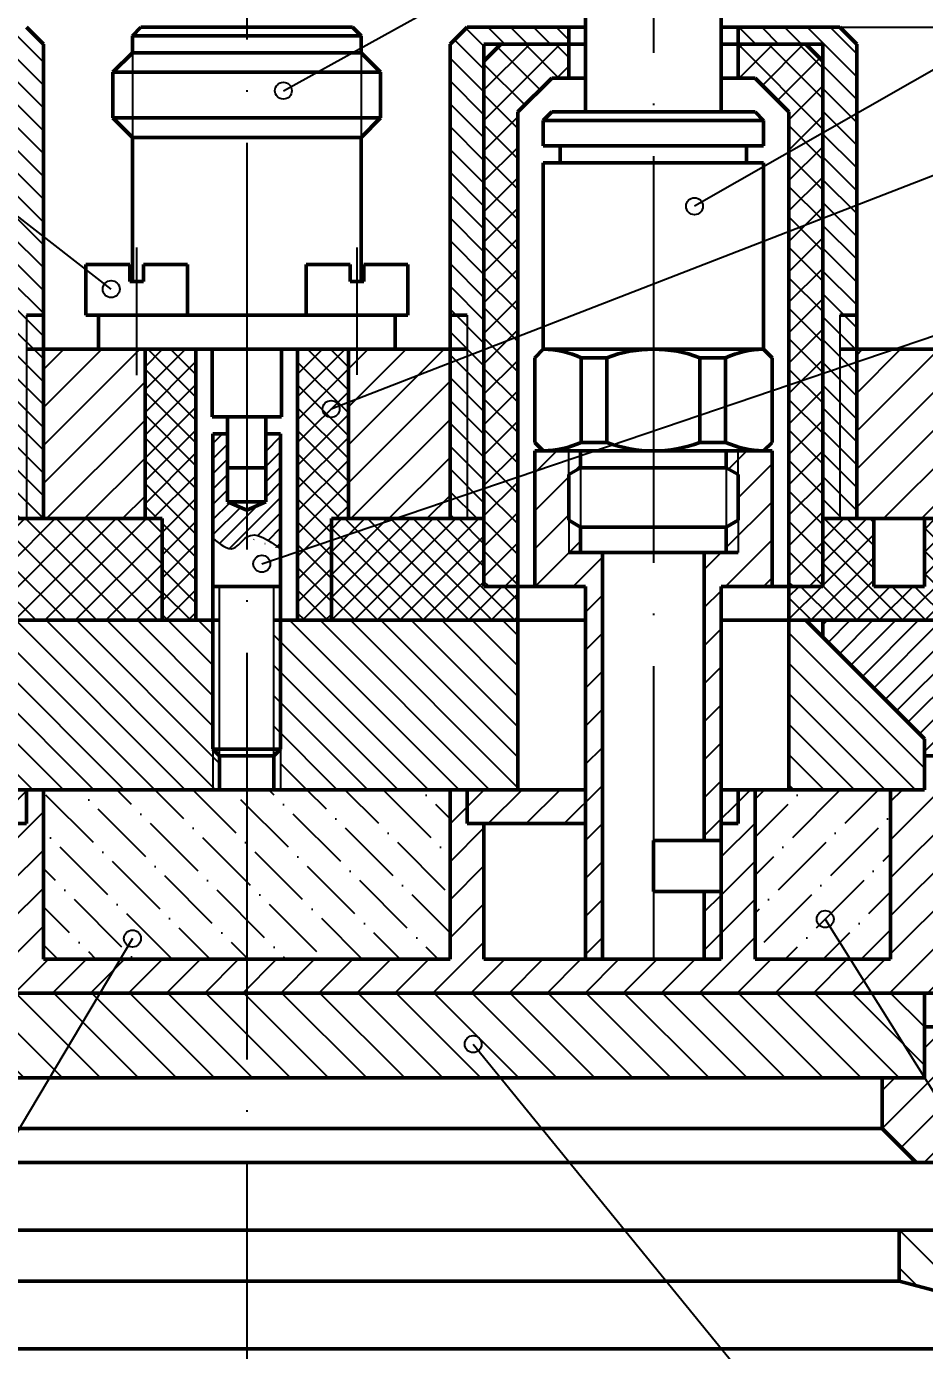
# Model space of a CAD drawing. Header units: millimetres. Extents: x -5427 to 3670, y -5891 to 948.
# Drawn here: x -5304.6 to -5251.6, y -144.4 to -66.3 of the extents above; entities that cross this region are included whole.
import ezdxf

# ---------------------------------------------------------------- set-up
doc = ezdxf.new("R2010")
doc.units = ezdxf.units.MM
doc.header["$MEASUREMENT"] = 0
doc.linetypes.add('ACAD_ISO04W100', pattern=[30, 24, -3, 0, -3])
doc.layers.add('оси', color=1, linetype='ACAD_ISO04W100')
doc.layers.add('Толстые', color=7, linetype='Continuous', lineweight=50)
doc.layers.add('Тонкие', color=140, linetype='Continuous', lineweight=25)
doc.styles.get("Standard").update_dxf_attribs({"font": 'isocpeui.ttf'})
doc.dimstyles.new('ISO-25', dxfattribs={"dimtxt": 4, "dimasz": 4, "dimexe": 1.25, "dimexo": 0, "dimtad": 1, "dimtxsty": 'Standard', "dimcen": 2.5, "dimadec": 0, "dimazin": 0, "dimtfac": 1, "dimtmove": 0, "dimatfit": 3, "dimfxl": 1, "dimarcsym": 0})
pattern_1 = [(135, (-5499.009441509652, -2226.204603506656), (-1.122532015133644, -1.122532015133644), [])]
pattern_2 = [(225, (-5499.009441509652, -2226.204603506656), (1.122532015133644, -1.122532015133644), [])]

# ---------------------------------------------------------------- blocks, each defined once
blk = doc.blocks.new('*D527')
at = {"layer": 'Defpoints', "color": 0, "transparency": 16777216}
for p in [(-5228.05191484591, -8.53148154898031), (-5355.051186382764, -93.32220470112975), (-5228.05191484591, -93.32220470112975)]:
    blk.add_point(p, dxfattribs=at)
at = {"layer": 'Тонкие', "color": 0, "lineweight": -2, "transparency": 16777216}
for p, q in [((-5355.051186382764, -93.32220470112975), (-5355.051186382764, -7.28148154898031)), ((-5228.05191484591, -93.32220470112975), (-5228.05191484591, -7.28148154898031)), ((-5351.051186382764, -8.53148154898031), (-5232.05191484591, -8.53148154898031))]:
    blk.add_line(p, q, dxfattribs=at)
at = {"layer": 'Тонкие', "color": 0, "transparency": 16777216}
for points in [[(-5351.051186382764, -7.864814882313643), (-5351.051186382764, -9.198148215646976), (-5355.051186382764, -8.53148154898031)], [(-5232.05191484591, -7.864814882313643), (-5232.05191484591, -9.198148215646976), (-5228.05191484591, -8.53148154898031)]]:
    blk.add_solid(points, dxfattribs=at)
at = {"layer": 'Тонкие', "color": 0, "transparency": 16777216, "insert": (-5292.3535149905, -5.880723973222734), "char_height": 4, "attachment_point": 5}
blk.add_mtext('127*', dxfattribs=at)
blk = doc.blocks.new('*D528')
at = {"layer": 'Defpoints', "color": 0, "transparency": 16777216}
for p in [(-5256.5515506144, -66.32179457794541), (-5215.511384092375, -66.32179457794543), (-5232.051563601349, -144.3218546762967)]:
    blk.add_point(p, dxfattribs=at)
at = {"layer": 'Тонкие', "color": 0, "lineweight": -2, "transparency": 16777216}
for p, q in [((-5256.5515506144, -66.32179457794541), (-5214.261384092375, -66.32179457794543)), ((-5215.511384092375, -140.3218546762967), (-5215.511384092375, -70.32179457794543)), ((-5232.051563601349, -144.3218546762967), (-5214.261384092375, -144.3218546762967))]:
    blk.add_line(p, q, dxfattribs=at)
at = {"layer": 'Тонкие', "color": 0, "transparency": 16777216}
for points in [[(-5216.178050759042, -70.32179457794541), (-5214.844717425708, -70.32179457794543), (-5215.511384092375, -66.32179457794543)], [(-5216.178050759042, -140.3218546762967), (-5214.844717425708, -140.3218546762967), (-5215.511384092375, -144.3218546762967)]]:
    blk.add_solid(points, dxfattribs=at)
at = {"layer": 'Тонкие', "color": 0, "transparency": 16777216, "insert": (-5218.162141668133, -105.3218246271219), "char_height": 4, "attachment_point": 5, "rotation": 90}
blk.add_mtext('78*', dxfattribs=at)

msp = doc.modelspace()

# ---------------------------------------------------------------- hatches: boundary and pattern name
at = {"layer": 'Тонкие'}
h = msp.add_hatch(dxfattribs=at)
h.set_pattern_fill('ANSI31', color=256, scale=0.3, angle=90, style=0)
h.set_pattern_definition([(135, (-5499.009441509652, -2226.204603506656), (-0.6735192090801865, -0.6735192090801864), [])])
h.paths.add_polyline_path([(-5327.551550614342, -83.32220488788721), (-5326.551550614342, -83.32202971895663), (-5326.551550614342, -95.32186886725071), (-5325.551550614342, -95.32185456852517), (-5325.551550614342, -67.32185467629665), (-5320.551550614342, -67.32185467629574), (-5320.551550614342, -66.32185467629665), (-5326.551550614342, -66.32185467629665), (-5327.551550614342, -67.32185467629665)])
h.paths.add_polyline_path([(-5326.551550614342, -85.32220488712869), (-5327.551550614342, -85.32220488712869), (-5327.551550614342, -95.32188316597717), (-5326.551550614342, -95.32186886725071)])
h.paths.add_polyline_path([(-5326.551550614342, -83.32202971895663), (-5327.551550614342, -83.32220488788721), (-5327.551550614342, -85.32220488712869), (-5326.551550614342, -85.32220488712869)], flags=16)
h.paths.add_polyline_path([(-5310.551550614342, -66.32185467629574), (-5310.551550614342, -67.32185467629665), (-5305.551550614342, -67.32185467629665), (-5305.551550614342, -95.32185467629483), (-5304.551550613543, -95.32185468186367), (-5304.55120024581, -83.32202978033115), (-5303.551550614342, -83.32220488788721), (-5303.551550614342, -67.32185467629574), (-5304.551550614343, -66.32185467629574)])
h.paths.add_polyline_path([(-5303.551550614342, -85.32220281477225), (-5304.551258646396, -85.32220488652297), (-5304.551550613543, -95.32185468186367), (-5303.551550614342, -95.32185468743342)])
h.paths.add_polyline_path([(-5304.551258646396, -85.32220488652388), (-5303.551550614342, -85.32220281477225), (-5303.551550614342, -83.32220488788721), (-5304.55120024581, -83.32202978033115)], flags=16)
h.paths.add_polyline_path([(-5278.5515506144, -85.32215100584858), (-5279.5515506144, -85.32215307820593), (-5279.5515506144, -95.32185466871692), (-5278.5515506144, -95.32185467250497)], flags=17)
h.paths.add_polyline_path([(-5279.5515506144, -85.32215307820593), (-5278.5515506144, -85.32215100584858), (-5278.5515506144, -83.3219696206072), (-5279.5515506144, -83.32214478953597)])
h.paths.add_polyline_path([(-5279.5515506144, -83.32214478953597), (-5278.5515506144, -83.3219696206063), (-5278.5515506144, -95.32185467250406), (-5277.5515506144, -95.3218546762912), (-5277.5515506144, -67.32179457794541), (-5272.5515506144, -67.32179457794541), (-5272.5515506144, -66.32179457794541), (-5278.5515506144, -66.32179457794541), (-5279.5515506144, -67.32179457794541)])
h.paths.add_polyline_path([(-5255.5515506144, -67.32179457794541), (-5256.5515506144, -66.32179457794541), (-5262.5515506144, -66.32179457794541), (-5262.5515506144, -67.32179457794541), (-5257.5515506144, -67.32179457794541), (-5257.5515506144, -95.32220488712687), (-5256.5515506144, -95.32220488712687), (-5256.5515506144, -83.3219696206063), (-5255.5515506144, -83.32214478953597)])
h.paths.add_polyline_path([(-5255.5515506144, -85.32220488712778), (-5256.5515506144, -85.32220488712778), (-5256.5515506144, -95.32220488712687), (-5255.5515506144, -95.32220488712596)], flags=17)
h.paths.add_polyline_path([(-5256.5515506144, -85.32220488712778), (-5255.5515506144, -85.32220488712778), (-5255.5515506144, -83.32214478953597), (-5256.5515506144, -83.3219696206063)], flags=17)
h = msp.add_hatch(dxfattribs=at)
h.set_pattern_fill('ANSI37', color=256, scale=0.4, angle=180, style=0)
h.set_pattern_definition([(225, (-5104.366501108998, -1410.906175638326), (0.8980256121069152, -0.8980256121069154), []), (315, (-5104.366501108998, -1410.906175638326), (0.8980256121069154, 0.8980256121069152), [])])
h.paths.add_polyline_path([(-5277.5515506144, -68.32179457794541), (-5277.5515506144, -85.34722548893956), (-5275.551550614382, -84.57074857651082), (-5275.551550614402, -71.32179457794723), (-5273.5515506144, -69.32179457794541), (-5272.5515506144, -69.32179457794541), (-5272.5515506144, -67.32179457794541), (-5276.5515506144, -67.32179457794541)])
h.paths.add_polyline_path([(-5258.5515506144, -67.32179457794541), (-5262.5515506144, -67.32179457794541), (-5262.5515506144, -69.32179457794541), (-5261.5515506144, -69.32179457794541), (-5259.551550614401, -71.3217945779445), (-5259.551550614391, -78.35893327714098), (-5257.5515506144, -77.58245636472316), (-5257.5515506144, -68.32179457794541)])
h.paths.add_polyline_path([(-5259.551550614391, -78.35893327714098), (-5259.551550614377, -87.4251661253677), (-5257.5515506144, -86.74632457729899), (-5257.5515506144, -77.58245636472225)])
h.paths.add_polyline_path([(-5259.551550614377, -87.4251661253677), (-5259.55155061436, -99.32179457794541), (-5257.5515506144, -99.32179457794541), (-5257.5515506144, -86.74632457729899)])
h.paths.add_polyline_path([(-5277.5515506144, -93.53474005806606), (-5277.5515506144, -99.32179457794541), (-5275.55155061436, -99.32179457794541), (-5275.551550614369, -92.85589850997917)])
h.paths.add_polyline_path([(-5277.5515506144, -85.34722548893956), (-5277.5515506144, -93.53474005806515), (-5275.551550614369, -92.85589850997826), (-5275.551550614382, -84.57074857651082)])
h = msp.add_hatch(dxfattribs=at)
h.set_pattern_fill('ANSI31', color=256, scale=0.5, angle=180, style=0)
h.set_pattern_definition(pattern_2)
h.paths.add_polyline_path([(-5339.551533892897, -85.32220488712869), (-5339.551533899486, -88.32220465622981), (-5339.051533948926, -88.32220465622981), (-5338.551533917987, -90.32220470112975), (-5338.551533946835, -90.32220470112975), (-5339.051533915896, -92.32220469434128), (-5341.451533902705, -92.32220469434128), (-5349.051537627332, -92.32220469884783), (-5349.051537627333, -95.32219058840587), (-5327.551550614342, -95.32188316597717), (-5327.551550614342, -85.32220488712869)])
h.paths.add_polyline_path([(-5349.051537627324, -85.3222048871296), (-5349.051537627324, -88.32220470113157), (-5341.451537662194, -88.32220470113157), (-5341.451533937575, -88.32220465622981), (-5340.551533899486, -88.32220465622981), (-5340.551533892897, -85.32220488712869)], flags=17)
h.paths.add_polyline_path([(-5303.551550614342, -85.32220281477134), (-5303.551550614342, -95.3218546874325), (-5297.551551115595, -95.32185472085007), (-5297.551550614348, -85.32219038062999), (-5297.551550614348, -85.32217794648864), (-5300.301550614371, -85.32217794648864), (-5300.301550614334, -85.32219607961201)])
h.paths.add_polyline_path([(-5285.551550614342, -85.32217794648773), (-5285.551550955194, -95.32185464599411), (-5279.5515506144, -95.32185466871692), (-5279.5515506144, -85.32215307820502), (-5282.801550614371, -85.32215981336617), (-5282.801550614371, -85.32217794648864)])
h.paths.add_polyline_path([(-5255.5515506144, -85.32220488712778), (-5255.5515506144, -95.32220488712596), (-5234.051563601359, -95.32220488712505), (-5234.051563601359, -92.32220470003381), (-5241.651563595657, -92.32220470003472), (-5244.051567312795, -92.32220469434128), (-5244.55156729628, -90.32220464343322), (-5244.051567279766, -88.32220465623072), (-5243.551567329206, -88.32220465622981), (-5243.551567335794, -85.32220488712778)])
h.paths.add_polyline_path([(-5242.551567335794, -85.32220488712687), (-5242.551567329206, -88.32220465622981), (-5241.651567291116, -88.32220465622981), (-5241.65156356648, -88.32220470113157), (-5234.051563601352, -88.32220470113157), (-5234.051563601352, -85.32220488712778)])
h.paths.add_polyline_path([(-5244.051567309492, -91.92220471335918), (-5244.051567312795, -92.32220469434128), (-5241.65156360135, -92.32220469434128), (-5242.05156360135, -91.92220469434164)], flags=17)
h.paths.add_polyline_path([(-5242.551567329206, -88.32220465622981), (-5242.551567328327, -88.72220469751505), (-5242.051563611381, -88.72220469751596), (-5241.65156356648, -88.32220465622981)], flags=17)
h.paths.add_polyline_path([(-5244.051567279766, -88.32220465622981), (-5244.051567283069, -88.72220469751505), (-5243.551567328327, -88.72220469751596), (-5243.551567329206, -88.32220465622981)], flags=16)
h.paths.add_polyline_path([(-5341.051533902705, -91.92220469434164), (-5341.051537627323, -91.92220469434164), (-5341.451537627323, -92.32220469434128), (-5339.051533915896, -92.32220469434128), (-5339.0515339192, -91.92220471335918)], flags=17)
h.paths.add_polyline_path([(-5339.551533899486, -88.32220465622981), (-5339.551533900364, -88.72220469751687), (-5339.051533945622, -88.72220469751596), (-5339.051533948926, -88.32220465622981)], flags=16)
h.paths.add_polyline_path([(-5341.451537662194, -88.32220465622981), (-5341.051537617293, -88.72220469751596), (-5340.551533900364, -88.72220469751596), (-5340.551533899486, -88.32220465622981)], flags=17)
h = msp.add_hatch(dxfattribs=at)
h.set_pattern_fill('ANSI37', color=256, scale=0.3, angle=180, style=0)
h.set_pattern_definition([(225, (-5499.009441509652, -2226.204603506656), (0.6735192090801864, -0.6735192090801865), []), (315, (-5499.009441509652, -2226.204603506656), (0.6735192090801865, 0.6735192090801864), [])])
h.paths.add_polyline_path([(-5294.551550614347, -85.32218416355977), (-5297.551550614348, -85.32219038062999), (-5297.551551115595, -95.32185472085007), (-5296.551551115595, -95.32185472641982), (-5296.551551416372, -101.3222100732385), (-5294.551551416372, -101.3222103405635)])
h.paths.add_polyline_path([(-5288.551551159725, -101.3222113003833), (-5286.551551159725, -101.3222114868679), (-5286.551550955194, -95.32185464220697), (-5285.551550955194, -95.32185464599411), (-5285.551550614342, -85.32217794648864), (-5288.551550614342, -85.32217794648864)])
h = msp.add_hatch(dxfattribs=at)
h.set_pattern_fill('ANSI31', color=256, scale=0.2, angle=180, style=0)
h.set_pattern_definition([(225, (-5499.009441509652, -2226.204603506656), (0.4490128060534576, -0.4490128060534577), [])])
edge = h.paths.add_edge_path()
edge.add_line((-5292.681550614371, -94.32217794648864), (-5292.681550614371, -90.32217794648773))
edge.add_line((-5292.681550614371, -90.32217794648773), (-5293.551550796203, -90.32217794648773))
edge.add_line((-5293.551550796203, -90.32217794648773), (-5293.551551914168, -96.46957376949672))
edge.add_spline(control_points=[(-5293.551551914168, -96.46957376949672), (-5293.123608768865, -96.8348796255043), (-5292.372267847479, -97.4762480910415), (-5291.823357244081, -96.57855666024739), (-5291.551550614342, -96.40329127022983)], knot_values=[0, 0, 0, 0, 1.356419349146966, 2.381469068400858, 2.381469068400858, 2.381469068400858, 2.381469068400893], degree=3, periodic=0)
edge.add_line((-5291.551550614342, -96.40329127022983), (-5291.551550614342, -94.82217794648909))
edge.add_line((-5291.551550614342, -94.82217794648955), (-5292.681550614371, -94.32217794648909))
edge = h.paths.add_edge_path()
edge.add_line((-5291.551550614342, -94.822177946475), (-5291.551550614342, -96.40329127023028))
edge.add_spline(control_points=[(-5291.551550614342, -96.40329127022983), (-5290.987072846387, -96.03930671160583), (-5290.269311298232, -96.58589485376001), (-5289.551549750079, -97.13248299591419)], knot_values=[2.381469068400858, 2.381469068400858, 2.381469068400858, 2.381469068400893, 4.510253705196564, 4.510253705196564, 4.510253705196564, 4.510253705196564], degree=3, periodic=0)
edge.add_line((-5289.551549750079, -97.13248299591419), (-5289.551550504219, -90.32217794648818))
edge.add_line((-5289.55155050422, -90.32217794648773), (-5290.421550614371, -90.32217794648773))
edge.add_line((-5290.421550614371, -90.32217794648773), (-5290.421550614371, -94.32217794648864))
edge.add_line((-5290.421550614371, -94.32217794648864), (-5291.551550614342, -94.82217794647545))
h = msp.add_hatch(dxfattribs=at)
h.set_pattern_fill('ANSI31', color=256, scale=0.5, angle=180, style=0)
h.set_pattern_definition([(225, (-5104.366501108998, -1410.906175638326), (1.122532015133644, -1.122532015133644), [])])
h.paths.add_polyline_path([(-5329.551550614342, -111.3218546762967), (-5331.551550614342, -111.3218546762967), (-5331.551550603655, -110.3218547083573), (-5335.551538252503, -110.3218545801167), (-5335.551538252503, -117.3218546762967), (-5333.551538252503, -117.3218546762967), (-5332.551538252503, -117.3218546762967), (-5332.551538252503, -123.3218545502143), (-5291.551550614342, -123.3218541525687), (-5291.551550614342, -121.3218546762967), (-5303.551550614342, -121.3218546762967), (-5303.551550614342, -111.3218533240845), (-5304.551550614342, -111.3218533992078), (-5304.551550614342, -113.3218546762967), (-5305.551550614342, -113.3218546762967), (-5305.551550614342, -121.3218546762967), (-5319.551550614342, -121.3218546762967), (-5319.551550614342, -113.3218546762967), (-5320.551550614342, -113.3218546762967), (-5320.551550614342, -111.3218546762967), (-5321.551550614342, -111.3218546762967), (-5321.551550614342, -121.3218546762967), (-5329.551550614342, -121.3218546762967)])
h.paths.add_polyline_path([(-5343.911209539619, -115.147321676159, -0.533045411100203), (-5344.374017558518, -114.4580897083436), (-5345.551537627336, -113.9766277831679), (-5345.551537627336, -123.3218546762967), (-5344.551538252503, -123.3218546665978), (-5344.551538252503, -117.3218546762967), (-5341.55153905645, -117.3218546762967), (-5341.551538719817, -110.3218552186484), (-5345.551537627336, -110.3218552186484), (-5345.551537627336, -113.9766277831679), (-5344.374017558518, -114.4580897083436, -0.3045927964812938), (-5343.911209539619, -114.147321676159, -1)])
h.paths.add_polyline_path([(-5343.911209539619, -114.147321676159, 1), (-5343.911209539619, -115.147321676159, 1)], flags=16)
h.paths.add_polyline_path([(-5253.551550614342, -121.3218546762967), (-5261.551550614342, -121.3218546762967), (-5261.551550614342, -111.3218576922338), (-5262.551550614342, -111.3218561842552), (-5262.551550614342, -113.3218546762985), (-5263.551542942456, -113.3218546762985), (-5263.55153855852, -121.3218546762967), (-5277.551550614342, -121.3218546762967), (-5277.551550614342, -113.3218546762985), (-5278.551550614342, -113.3218546762985), (-5278.551550614342, -111.3218514460116), (-5279.551550614342, -111.321851521134), (-5279.551550614342, -121.3218546762967), (-5291.551550614342, -121.3218546762967), (-5291.551550614342, -123.3218541525687), (-5247.551557275831, -123.3218537258274), (-5247.551551810462, -111.8215037295324), (-5247.551551810462, -110.3218575768035), (-5251.551541607657, -110.3218537094701), (-5251.551537104227, -111.3218727720398), (-5253.551550614342, -111.3218697560626)])
h.paths.add_polyline_path([(-5237.55155556936, -111.3218549539272), (-5237.551555874379, -110.3218672451578), (-5241.551560488797, -110.3218633778099), (-5241.551560488797, -111.8214950512013), (-5241.551551810462, -111.8215037295324), (-5241.551560488797, -111.8215037295324), (-5241.551560488797, -123.3218546762976), (-5237.551551909084, -123.3218549879223)])
h.paths.add_polyline_path([(-5247.551551810462, -111.8215037295324), (-5247.051552044122, -111.3215039665868), (-5247.051552044122, -110.3218580602208), (-5247.551551810462, -110.3218575768035)])
h.paths.add_polyline_path([(-5242.051551810462, -111.3215039665868), (-5241.551560488797, -111.8214950512013), (-5241.551560488797, -110.3218633778099), (-5242.051551810462, -110.3218628944007)])
h.paths.add_polyline_path([(-5264.551538922078, -121.3218546762967), (-5263.551550614342, -121.3218546762967), (-5263.551550614342, -117.3218546762967), (-5264.551538194954, -117.3218546762967)], flags=16)
h.paths.add_polyline_path([(-5264.551537649611, -114.3218546762967), (-5263.551542394464, -114.3218546762967), (-5263.551550614377, -99.32179457794632), (-5260.5515506144, -99.32179457794541), (-5260.5515506144, -91.32179457794541), (-5262.5515506144, -91.32179457794541), (-5262.5515506144, -92.72593976637495), (-5262.5515506144, -95.41764938951587), (-5262.5515506144, -97.32179457794541), (-5264.551534559321, -97.32179457794541)])
h.paths.add_polyline_path([(-5270.551534559321, -97.32179457794541), (-5272.551550614397, -97.32179457794541), (-5272.551550614397, -95.41764938951405), (-5272.5515506144, -92.72593976637859), (-5272.5515506144, -91.32179457794541), (-5274.5515506144, -91.32179457794541), (-5274.5515506144, -99.32179457794541), (-5271.5515506144, -99.32179457794541), (-5271.551529955535, -121.3218546762967), (-5270.551538922078, -121.3218546762967)])
h.paths.add_polyline_path([(-5272.551550614397, -97.32179457794541), (-5271.851550614399, -97.32179457794541), (-5271.851550614399, -95.82179457794541), (-5272.551550614397, -95.41764938951496)], flags=16)
h.paths.add_polyline_path([(-5272.5515506144, -92.72593976637859), (-5271.851550614399, -92.32179457794541), (-5271.851550614399, -91.32179457794541), (-5272.5515506144, -91.32179457794541)], flags=16)
h.paths.add_polyline_path([(-5262.5515506144, -91.32179457794541), (-5263.251550614395, -91.32179457794541), (-5263.251550614395, -92.32179457794632), (-5262.5515506144, -92.72593976637495)], flags=16)
h.paths.add_polyline_path([(-5262.5515506144, -95.41764938951678), (-5263.251550614401, -95.82179457794905), (-5263.251550614401, -97.32179457794541), (-5262.5515506144, -97.32179457794541)], flags=16)
h.paths.add_polyline_path([(-5312.551550614342, -121.3218546762967), (-5311.551550614342, -121.3218546762967), (-5311.551550614342, -99.32185467629665), (-5308.551550614342, -99.32185467629665), (-5308.551550614342, -91.32185467629665), (-5310.551550614342, -91.32185467629665), (-5310.551550614342, -92.72599986472619), (-5310.551550614342, -95.41770948786711), (-5310.551550614342, -97.32185467629665), (-5312.551550614342, -97.32185467629665)])
h.paths.add_polyline_path([(-5319.551550614342, -117.2804027919685), (-5318.551550614342, -117.8577530611585), (-5318.551550614342, -97.32185467629665), (-5320.551550614338, -97.32185467629665), (-5320.551550614338, -95.41770948786439), (-5320.551550614342, -92.72599986472983), (-5320.551550614342, -91.32185467629665), (-5322.551550614342, -91.32185467629665), (-5322.551550614342, -99.32185467629665), (-5319.551550614342, -99.32185467629665)])
h.paths.add_polyline_path([(-5320.551550614338, -97.32185467629665), (-5319.851550614341, -97.32185467629665), (-5319.851550614341, -95.82185467629665), (-5320.551550614338, -95.4177094878662)], flags=16)
h.paths.add_polyline_path([(-5320.551550614342, -92.72599986472983), (-5319.851550614341, -92.32185467629665), (-5319.851550614341, -91.32185467629665), (-5320.551550614342, -91.32185467629665)], flags=16)
h.paths.add_polyline_path([(-5311.251550614343, -97.32185467629665), (-5310.551550614342, -97.32185467629665), (-5310.551550614342, -95.41770948786711), (-5311.251550614343, -95.82185467630029)], flags=16)
h.paths.add_polyline_path([(-5310.551550614342, -91.32185467629665), (-5311.251550614336, -91.32185467629665), (-5311.251550614336, -92.32185467629665), (-5310.551550614342, -92.72599986472619)], flags=16)
h.paths.add_polyline_path([(-5311.551550614342, -111.3218539250677), (-5311.551550614342, -113.3218546762967), (-5304.551550614342, -113.3218546762967), (-5304.551550614342, -111.3218533992078)], flags=17)
h.paths.add_polyline_path([(-5320.551550614342, -113.3218546762967), (-5319.551550614342, -113.3218546762967), (-5319.551550614342, -111.3218546762967), (-5320.551550614342, -111.3218546762967)], flags=17)
h.paths.add_polyline_path([(-5278.551550614342, -111.3218514460116), (-5278.551550614342, -113.3218546762985), (-5271.55153746783, -113.3218546762976), (-5271.551539345906, -111.3218509201508)], flags=16)
h.paths.add_polyline_path([(-5262.551550614342, -111.3218561842552), (-5263.551544038441, -111.3218546762866), (-5263.551542942456, -113.3218546762985), (-5262.551550614342, -113.3218546762976)], flags=16)
h = msp.add_hatch(dxfattribs=at)
h.set_pattern_fill('ANSI31', color=256, scale=0.5, angle=90, style=0)
h.set_pattern_definition(pattern_1)
h.paths.add_polyline_path([(-5349.051537627336, -137.3218546762967), (-5349.051537627332, -93.32220468371474), (-5351.051537627336, -93.3222047000329), (-5351.051537627336, -144.3218546762967), (-5345.051550614342, -144.3218546762967), (-5330.051550614357, -140.3218546762967), (-5330.051550614348, -137.3218546762976)])
h.paths.add_polyline_path([(-5253.051550614337, -137.3218546762985), (-5253.051550614327, -140.3218546762967), (-5238.051550614342, -144.3218546762967), (-5232.051563601349, -144.3218546762967), (-5232.051563601349, -93.3222047000329), (-5234.051563601359, -93.3222047000329), (-5234.051563601352, -137.3218546762985)])
h = msp.add_hatch(dxfattribs=at)
h.set_pattern_fill('ANSI37', color=256, scale=0.4, angle=90, style=0)
h.set_pattern_definition([(135, (-5104.366501108998, -1410.906175638326), (-0.8980256121069154, -0.8980256121069152), []), (225, (-5104.366501108998, -1410.906175638326), (0.8980256121069152, -0.8980256121069154), [])])
h.paths.add_polyline_path([(-5347.051537627336, -99.32220488713233), (-5347.051537793712, -103.3222048871323), (-5345.551537627336, -103.3222049812441), (-5345.551537627336, -101.3222053371003), (-5341.0518894938, -101.3222056839325), (-5341.051538486163, -101.3218546762967), (-5341.051538486163, -101.3222056839597), (-5340.896922992619, -101.3222056958778), (-5344.606219046362, -99.32220488713233)])
h.paths.add_polyline_path([(-5341.551550614344, -99.32220488713051), (-5341.551550614344, -98.82220488713051), (-5343.051537627336, -98.82220488713051), (-5343.051537627336, -99.32220488713233), (-5344.606219046362, -99.32220488713233), (-5340.896922992619, -101.3222056958778), (-5338.551536030737, -101.3222058766598), (-5338.551535683602, -99.32220488713051)])
h.paths.add_polyline_path([(-5347.051537627336, -95.32216199095296), (-5347.051537627336, -97.32220488713233), (-5343.051537627336, -97.32220488713233), (-5343.051537627336, -97.82220488713051), (-5341.551550614344, -97.82220488713051), (-5341.551550614344, -95.32208334814482)])
h.paths.add_polyline_path([(-5337.364831330407, -97.292634762641, -0.5913973766519861), (-5337.78699606707, -96.52472258464627), (-5338.551550614344, -96.0395246129367), (-5338.551550614344, -98.86528886115616), (-5338.551535604297, -98.86528886115616), (-5338.551536030737, -101.3222058766598), (-5336.051538252503, -101.322206069359), (-5336.051538252503, -101.3218546762967), (-5336.051186859246, -101.3222060693863), (-5323.551550614342, -101.3222070328568), (-5323.551550614342, -99.32185467629665), (-5325.551550614342, -99.32185467629665), (-5325.551550614342, -95.32185456852517), (-5328.551550614344, -95.32189746470362), (-5328.551550614344, -99.32220488713051), (-5331.551550614344, -99.32220488713051), (-5331.551550614344, -95.32194036088208), (-5333.551550614344, -95.32196895833499), (-5333.551550614344, -99.32220488713051), (-5336.551550614344, -99.32220488713051), (-5336.551550614344, -95.32201185451254), (-5338.551550614344, -95.32204045196545), (-5338.551550614344, -96.0395246129367), (-5337.78699606707, -96.52472258464627, -0.2567571301440547), (-5337.364831330407, -96.292634762641, -1)])
h.paths.add_polyline_path([(-5337.364831330407, -97.292634762641, 1), (-5337.364831330407, -96.292634762641, 1)], flags=16)
h.paths.add_polyline_path([(-5305.551550614342, -95.32185467629483), (-5305.551550614342, -99.32185467629665), (-5307.551550614342, -99.32185467629665), (-5307.551550614342, -101.3222086029502), (-5296.551551416372, -101.3222100732385), (-5296.551551115595, -95.32185472641982)])
h = msp.add_hatch(dxfattribs=at)
h.set_pattern_fill('ANSI37', color=256, scale=0.3, angle=90, style=0)
h.set_pattern_definition([(135, (-4746.366500901991, -1403.885707368625), (-0.6735192090801865, -0.6735192090801864), []), (225, (-4746.366500901991, -1403.885707368625), (0.6735192090801864, -0.6735192090801865), [])])
h.paths.add_polyline_path([(-5286.551550955194, -95.32185464220697), (-5286.551551159725, -101.3222114868679), (-5275.551550614357, -101.3222125125296), (-5275.55155061436, -99.32179457794541), (-5277.5515506144, -99.32179457794541), (-5277.5515506144, -95.3218546762921)])
h.paths.add_polyline_path([(-5257.5515506144, -95.32220488712687), (-5257.5515506144, -99.32179457794541), (-5259.55155061436, -99.32179457794541), (-5259.551550614357, -101.3222126652083), (-5244.551549506564, -101.3222080898634), (-5244.551549490137, -99.32220482931575), (-5244.551550669697, -99.32220482931575), (-5244.551550674617, -95.32220488712505), (-5246.551550674617, -95.32220488712505), (-5246.551550669697, -99.32220483177684), (-5249.551550669697, -99.32220483546666), (-5249.551550674617, -95.32220488712596), (-5251.551550674617, -95.32220488712596), (-5251.551550669697, -99.32220483792685), (-5254.551550669697, -99.32220484161758), (-5254.551550674617, -95.32220488712596)])
h.paths.add_polyline_path([(-5240.051563656705, -99.32220488712505), (-5240.05156365732, -98.82220482378148), (-5241.551550670311, -98.82220482562684), (-5241.551550669697, -99.32220482562684), (-5244.551549490137, -99.32220482931575), (-5244.551549506564, -101.3222080898634), (-5237.551558619483, -101.3222059547045), (-5237.551558009438, -103.3222050119132), (-5236.051563434973, -103.3222048871323), (-5236.051563601349, -99.32220488712505)])
h.paths.add_polyline_path([(-5241.551550674617, -95.32220488712505), (-5241.551550671542, -97.82220482562684), (-5240.05156365855, -97.82220482378148), (-5240.051563659164, -97.32220488712505), (-5236.051563601355, -97.32220488712596), (-5236.051563601355, -95.32220488712505)])
h = msp.add_hatch(dxfattribs=at)
h.set_pattern_fill('ANSI31', color=256, scale=0.3, angle=180, style=0)
h.set_pattern_definition([(225, (-5499.009441509652, -2226.204603506656), (0.6735192090801864, -0.6735192090801865), [])])
h.paths.add_polyline_path([(-5345.551537627336, -109.3218552186484), (-5341.551538671727, -109.3218552186484), (-5341.551538287022, -101.3222056454199), (-5345.551537627336, -101.3222053371003)])
h.paths.add_polyline_path([(-5325.551550614342, -102.3218547404178), (-5325.551550614342, -101.3222068786965), (-5335.551538252503, -101.3222061078989), (-5335.551538252503, -109.3218546798591), (-5331.551550592969, -109.3218547083573), (-5331.551550582282, -108.3218547083573)])
h.paths.add_polyline_path([(-5251.551550614344, -108.3218537094601), (-5251.551546111001, -109.3218537094656), (-5244.55154957227, -109.3218604773122), (-5244.551549506564, -101.3222080898624), (-5257.551550614342, -101.322212055162), (-5257.551550614342, -102.3218537094619)])
h.paths.add_polyline_path([(-5244.551549506564, -101.3222080898634), (-5244.55154957227, -109.3218604773131), (-5237.551556179403, -109.3218672451569), (-5237.551558619483, -101.3222059547045)])
h = msp.add_hatch(dxfattribs=at)
h.set_pattern_fill('ANSI31', color=256, scale=0.4, angle=90, style=0)
h.set_pattern_definition([(135, (-5499.009441509652, -2226.204603506656), (-0.8980256121069154, -0.8980256121069152), [])])
h.paths.add_polyline_path([(-5331.551550582282, -108.3218547083573), (-5331.551550614342, -111.3218546762967), (-5323.551550614342, -111.3218546762967), (-5323.551550614342, -101.3222070191025), (-5324.551902812481, -101.3222069385558)])
h.paths.add_polyline_path([(-5307.551550614342, -101.3222086029502), (-5307.551550614342, -111.321853624577), (-5293.551548635425, -111.3218525728555), (-5293.551548455985, -108.9218547060029), (-5293.551554178739, -108.9218489832494), (-5293.551552796668, -101.3222109257224), (-5299.551550614342, -101.3222103405635), (-5299.551550614342, -101.3222096722513)])
h.paths.add_polyline_path([(-5289.951546836449, -101.3222111698444), (-5289.951548307684, -109.3218546860228), (-5289.9515484267, -109.3218546835744), (-5289.951548319838, -111.3218523024127), (-5275.551550614342, -111.3218512206424), (-5275.551550614357, -101.3222125125296)])
h.paths.add_polyline_path([(-5258.551191963727, -101.3222123600756), (-5259.551550614357, -101.3222126652092), (-5259.551550614342, -111.321860708191), (-5251.551537104227, -111.3218727720398), (-5251.551550614344, -108.3218537094601)])
h.paths.add_polyline_path([(-5293.551548455985, -108.9218547060029), (-5293.551548635425, -111.3218525728555), (-5293.15154830574, -111.3218525428058), (-5293.151548455985, -109.3218547060026)])
h.paths.add_polyline_path([(-5289.951548307684, -109.3218545645589), (-5289.951548307684, -109.3218546860228), (-5289.9515484267, -109.3218546860228), (-5289.951548319838, -111.3218523024127), (-5289.551548583349, -111.3218522723639), (-5289.55154844458, -108.9218546978411)], flags=16)
h = msp.add_hatch(dxfattribs=at)
h.set_pattern_fill('ANSI36', color=256, scale=0.5, angle=180, style=0)
h.set_pattern_definition([(225, (-5499.009441509652, -2226.204603506656), (-0.841899011350234, -3.086963041617522), [3.96875, -0.79375, 0, -0.79375])])
h.paths.add_polyline_path([(-5253.551550614342, -121.3218546762967), (-5253.551550614342, -111.3218697560624), (-5261.551550614342, -111.3218576922342), (-5261.551550614342, -121.3218546762967)])
h.paths.add_polyline_path([(-5321.551550614342, -111.3218546762967), (-5329.551550614342, -111.3218546762967), (-5329.551550614342, -121.3218546762967), (-5321.551550614342, -121.3218546762967)])
h = msp.add_hatch(dxfattribs=at)
h.set_pattern_fill('ANSI36', color=256, scale=0.5, angle=90, style=0)
h.set_pattern_definition([(135, (-5499.009441509652, -2226.204603506656), (-3.086963041617522, 0.8418990113502338), [3.96875, -0.79375, 0, -0.79375])])
h.paths.add_polyline_path([(-5303.551550614342, -111.3218533240854), (-5303.551550614342, -121.3218546762967), (-5291.551550614342, -121.3218546762967), (-5291.551550614342, -111.3218546762967), (-5294.033091197688, -111.3218544907597), (-5294.033091197688, -111.3406629572103), (-5294.051901553373, -111.3218526104431)])
h.paths.add_polyline_path([(-5289.03309096403, -111.3218522334157), (-5289.03309096403, -111.3218548645948), (-5291.551550614342, -111.3218546762976), (-5291.551550614342, -121.3218546762967), (-5279.551550614342, -121.3218546762967), (-5279.551550614342, -111.321851521134)])
h = msp.add_hatch(dxfattribs=at)
h.set_pattern_fill('ANSI31', color=256, scale=0.5, angle=90, style=0)
h.set_pattern_definition(pattern_1)
h.paths.add_polyline_path([(-5331.551550614343, -123.3218545405154), (-5331.551550614343, -128.3218546762976), (-5291.551550614342, -128.3218546762971), (-5291.551550614342, -123.3218541525687)])
h.paths.add_polyline_path([(-5291.551550614342, -128.3218546762971), (-5251.551550614342, -128.3218546762967), (-5251.551550614342, -123.321853764622), (-5291.551550614342, -123.3218541525687)])
h = msp.add_hatch(dxfattribs=at)
h.set_pattern_fill('ANSI31', color=256, scale=0.5, angle=180, style=0)
h.set_pattern_definition(pattern_2)
h.paths.add_polyline_path([(-5331.051547226883, -133.3218562260638), (-5329.051545677115, -131.3218546762967), (-5329.051545677115, -128.3218546762976), (-5331.551550614343, -128.3218546762976), (-5331.551550614343, -125.3218546762967), (-5338.551540196297, -125.3218546762967), (-5338.551541584837, -133.3218554244597)])
h.paths.add_polyline_path([(-5345.551537627336, -133.3218546762967), (-5338.551541584837, -133.3218554244597), (-5338.551540196297, -125.3218546762967), (-5345.551537627336, -125.3218546762976)])
h.paths.add_polyline_path([(-5250.551550614342, -127.3218546762967), (-5247.551559176772, -127.3218546762967), (-5247.551558226301, -125.3218553495683), (-5251.551550614342, -125.3218546762976), (-5251.551550614342, -128.3218546762967), (-5254.051545677115, -128.3218546762967), (-5254.051545677115, -131.3218546762967), (-5252.051545677115, -133.3218546762967), (-5250.551550614342, -133.3218546762967)])
h.paths.add_polyline_path([(-5241.551560488797, -125.321865583159), (-5241.551560488797, -127.3218546762967), (-5238.551550614344, -127.3218546762976), (-5238.551550614342, -133.321866112514), (-5237.551553726897, -133.3218662193951), (-5237.551552272648, -125.3218663102855)])

# ---------------------------------------------------------------- linework, layer by layer
at = {"layer": 'оси'}
for p, q in [((-5291.551550614342, -43.03951877717213), (-5291.551550614342, -164.5793807886168)), ((-5267.551531993608, -43.82204745608965), (-5267.551538558517, -121.3218604932929)), ((-5298.051550614342, -79.32217794648955), (-5298.051550614342, -86.8444644417325)), ((-5285.051550614342, -79.32217794648773), (-5285.051550614342, -86.83370037640293))]:
    msp.add_line(p, q, dxfattribs=at)
at = {"layer": 'Толстые'}
for p, q in [((-5271.5515506144, -49.77941871026837), (-5271.5515506144, -71.32179457794541)), ((-5263.5515506144, -49.77941871026837), (-5263.5515506144, -71.32179457794541)), ((-5304.551550614342, -66.32185467629665), (-5303.551550614342, -67.32185467629665)), ((-5298.301550614342, -66.82217794648864), (-5297.801550614342, -66.32217794648864)), ((-5285.301550614342, -66.32217794648864), (-5297.801550614342, -66.32217794648864)), ((-5285.301550614342, -66.32217794648864), (-5284.801550614342, -66.82217794648864)), ((-5278.5515506144, -66.32179457794541), (-5279.5515506144, -67.32179457794541)), ((-5278.5515506144, -66.32179457794541), (-5271.5515506144, -66.32179457794541)), ((-5272.5515506144, -66.32179457794541), (-5272.5515506144, -69.32179457794541)), ((-5256.5515506144, -66.32179457794541), (-5263.5515506144, -66.32179457794541)), ((-5262.5515506144, -66.32179457794541), (-5262.5515506144, -69.32179457794541)), ((-5256.5515506144, -66.32179457794541), (-5255.5515506144, -67.32179457794541)), ((-5298.301550614342, -66.82217794648864), (-5298.301550614342, -67.82217794648955)), ((-5284.801550614342, -66.82217794648864), (-5298.301550614342, -66.82217794648864)), ((-5284.801550614342, -66.82217794648864), (-5284.801550614342, -67.82217794648864)), ((-5303.551550614342, -67.32185467629665), (-5303.551550614342, -95.32188204450745)), ((-5298.301550614342, -67.82217794648864), (-5299.451550614343, -68.97217794648827)), ((-5284.801550614342, -67.82217794648864), (-5298.301550614341, -67.82217794648773)), ((-5284.801550614342, -67.82217794648864), (-5283.651550614342, -68.97217794648827)), ((-5279.5515506144, -67.32179457794541), (-5279.5515506144, -95.32182194615712)), ((-5277.5515506144, -67.32179457794541), (-5277.5515506144, -99.32179457794541)), ((-5276.5515506144, -67.32179457794541), (-5277.5515506144, -68.32179457794541)), ((-5277.5515506144, -67.32179457794541), (-5271.5515506144, -67.32179457794541)), ((-5257.5515506144, -67.32179457794541), (-5263.5515506144, -67.32179457794541)), ((-5258.5515506144, -67.32179457794541), (-5257.5515506144, -68.32179457794541)), ((-5257.5515506144, -67.32179457794541), (-5257.5515506144, -99.32179457794541)), ((-5255.5515506144, -67.32179457794541), (-5255.5515506144, -95.32182194615712)), ((-5299.451550614343, -68.97217794648827), (-5299.451550614343, -71.67217794648991)), ((-5283.651550614342, -68.97217794648827), (-5299.451550614343, -68.97217794648827)), ((-5283.651550614342, -68.97217794648827), (-5283.651550614342, -71.672177946489)), ((-5273.5515506144, -69.32179457794541), (-5275.5515506144, -71.32179457794541)), ((-5271.5515506144, -69.32179457794541), (-5273.5515506144, -69.32179457794541)), ((-5263.5515506144, -69.32179457794541), (-5261.5515506144, -69.32179457794541)), ((-5261.5515506144, -69.32179457794541), (-5259.5515506144, -71.32179457794541)), ((-5299.451550614343, -71.672177946489), (-5298.301550614342, -72.82217794648864)), ((-5283.651550614342, -71.672177946489), (-5299.451550614343, -71.67217794648991)), ((-5283.651550614342, -71.672177946489), (-5284.801550614342, -72.82217794648864)), ((-5275.551550614342, -111.3218546762967), (-5275.551550614402, -71.32179457794723)), ((-5274.0515506144, -71.82179457794541), (-5273.5515506144, -71.32179457794541)), ((-5274.0515506144, -71.82179457794541), (-5261.051550614399, -71.82179457794541)), ((-5274.0515506144, -71.82179457794541), (-5274.0515506144, -73.32179457794541)), ((-5273.5515506144, -71.32179457794541), (-5261.5515506144, -71.32179457794541)), ((-5261.0515506144, -71.82179457794541), (-5261.5515506144, -71.32179457794541)), ((-5261.0515506144, -71.82179457794541), (-5261.0515506144, -73.32179457794541)), ((-5259.551550614342, -111.3218546762967), (-5259.551550614401, -71.32179457794359)), ((-5298.301550614342, -72.82217794648955), (-5298.301550614342, -81.32217794648864)), ((-5284.801550614342, -72.82217794648955), (-5298.301550614342, -72.82217794648864)), ((-5284.801550614342, -72.82217794648864), (-5284.801550614342, -81.32217794648773)), ((-5274.0515506144, -73.32179457794541), (-5261.0515506144, -73.32179457794541)), ((-5273.0515506144, -73.32179457794541), (-5273.0515506144, -74.32179457794541)), ((-5262.0515506144, -73.32179457794541), (-5262.0515506144, -74.32179457794541)), ((-5274.0515506144, -74.32179457794541), (-5261.0515506144, -74.32179457794541)), ((-5274.0515506144, -74.32179457794541), (-5274.051550614399, -85.32179457794541)), ((-5261.0515506144, -74.32179457794541), (-5261.0515506144, -85.32179457794541)), ((-5298.451550614345, -80.32217794648773), (-5301.051550614342, -80.32217794648864)), ((-5301.051550614342, -80.32217794648864), (-5301.051550614342, -83.32217794648864)), ((-5298.451550614345, -80.32217794648955), (-5298.451550614348, -81.32217794648864)), ((-5297.651550614342, -80.32217794648955), (-5297.651550614342, -81.32217794648773)), ((-5295.051550614342, -80.32217794648773), (-5297.651550614341, -80.32217794648773)), ((-5295.051550614342, -80.32217794648864), (-5295.051550614342, -83.32217794648864)), ((-5288.051550614342, -80.32217794648864), (-5288.051550614342, -83.32217794648864)), ((-5285.451550614345, -80.32217794648773), (-5288.051550614342, -80.32217794648864)), ((-5285.451550614345, -80.32217794648955), (-5285.451550614348, -81.32217794648864)), ((-5284.651550614342, -80.32217794648955), (-5284.651550614342, -81.32217794648773)), ((-5282.051550614342, -80.32217794648773), (-5284.651550614341, -80.32217794648773)), ((-5282.051550614342, -80.32217794648864), (-5282.051550614342, -83.32217794648864)), ((-5297.651550614342, -81.32217794648773), (-5298.451550614343, -81.32217794648864)), ((-5284.651550614342, -81.32217794648773), (-5285.451550614343, -81.32217794648864)), ((-5303.551550614342, -83.32220488788721), (-5304.551550614342, -83.32202971895663)), ((-5282.051550614342, -83.32217794648864), (-5301.051550614342, -83.32217794648864)), ((-5300.301550614371, -83.32217794648864), (-5300.301550614371, -85.32217794648864)), ((-5282.801550614371, -83.32217794648864), (-5282.801550614371, -85.32217794648864)), ((-5279.5515506144, -83.32214478953597), (-5278.5515506144, -83.3219696206063)), ((-5255.5515506144, -83.32214478953597), (-5256.5515506144, -83.3219696206063)), ((-5304.551550614342, -85.32220488712869), (-5278.5515506144, -85.32215100584858)), ((-5282.801550614371, -85.32217794648864), (-5300.301550614371, -85.32217794648864)), ((-5297.551550614347, -85.32217794648864), (-5297.551551115595, -95.32185472085098)), ((-5294.551550614347, -85.32217809686722), (-5294.551551416372, -101.322210089955)), ((-5293.601550614371, -85.32217794648864), (-5293.601550614371, -89.32217794648864)), ((-5289.501550614371, -85.32217794648864), (-5289.501550614371, -89.32217794648864)), ((-5288.551550614342, -85.3221778442296), (-5288.551551159725, -101.3222115107712)), ((-5285.551550614342, -85.32217794648864), (-5285.551550955194, -95.32185464599411)), ((-5274.5515506144, -85.82179457794541), (-5274.051550614399, -85.32179457794541)), ((-5274.5515506144, -90.82179457794541), (-5274.5515506144, -85.82179457794541)), ((-5274.051550614399, -85.32179457794541), (-5261.051550614399, -85.32179457794541)), ((-5271.809880863599, -85.82179457794541), (-5270.293220365202, -85.82179457794541)), ((-5271.809880863597, -90.82179457794541), (-5271.809880863597, -85.82179457794632)), ((-5270.293220365202, -90.82179457794541), (-5270.293220365202, -85.82179457794541)), ((-5264.809880863599, -85.82179457794541), (-5263.293220365202, -85.82179457794541)), ((-5264.809880863599, -90.82179457794541), (-5264.809880863599, -85.82179457794541)), ((-5263.293220365202, -90.82179457794541), (-5263.293220365202, -85.82179457794541)), ((-5261.0515506144, -85.32179457794541), (-5260.5515506144, -85.82179457794541)), ((-5260.5515506144, -90.82179457794632), (-5260.551550614397, -85.82179457794723)), ((-5256.5515506144, -85.32220488712778), (-5232.051563601349, -85.32220488712687)), ((-5289.501550614371, -89.32217794648773), (-5293.601550614371, -89.32217794648773)), ((-5292.681550614371, -89.32217794648864), (-5292.681550614371, -94.32217794648864)), ((-5290.421550614371, -89.32217794648864), (-5290.421550614371, -94.32217794648864)), ((-5293.551550796203, -90.32217794648773), (-5293.551554178739, -108.9218489832494)), ((-5292.681550614371, -90.32217794648773), (-5293.551550796203, -90.32217794648773)), ((-5289.55155050422, -90.32217794648773), (-5290.421550614371, -90.32217794648773)), ((-5289.55155050422, -90.32217794648773), (-5289.55154844458, -108.9218546978411)), ((-5274.5515506144, -90.82179457794541), (-5274.051550614399, -91.32179457794541)), ((-5274.5515506144, -91.32179457794541), (-5260.5515506144, -91.32179457794541)), ((-5274.5515506144, -99.32179457794541), (-5274.5515506144, -91.32179457794541)), ((-5274.051550614399, -91.32179457794541), (-5261.051550614399, -91.32179457794541)), ((-5271.851550614399, -92.32179457794541), (-5271.851550614399, -91.32179457794541)), ((-5271.809880863599, -90.82179457794541), (-5270.293220365202, -90.82179457794541)), ((-5264.809880863599, -90.82179457794541), (-5263.293220365202, -90.82179457794541)), ((-5263.251550614395, -92.32179457794541), (-5263.251550614395, -91.32179457794541)), ((-5261.051550614399, -91.32179457794541), (-5260.551550614398, -90.82179457794541)), ((-5260.5515506144, -99.32179457794541), (-5260.5515506144, -91.32179457794541)), ((-5290.421550614371, -92.32217794648864), (-5292.681550614371, -92.32217794648864)), ((-5272.5515506144, -92.72593976637859), (-5271.851550614399, -92.32179457794541)), ((-5272.5515506144, -92.72593976637859), (-5272.551550614397, -95.41764938951587)), ((-5272.5515506144, -92.72593976637859), (-5272.551550614397, -95.41764938951405)), ((-5271.851550614399, -92.32179457794541), (-5263.251550614397, -92.32179457794541)), ((-5262.5515506144, -92.72593976637495), (-5263.251550614401, -92.32179457794177)), ((-5262.5515506144, -92.72593976637495), (-5262.5515506144, -95.41764938951587)), ((-5262.5515506144, -92.72593976637495), (-5262.5515506144, -95.41764938951587)), ((-5290.421550614371, -94.32217794648864), (-5292.681550614371, -94.32217794648864)), ((-5291.551550614342, -94.82217794648864), (-5292.681550614371, -94.32217794648864)), ((-5291.551550614371, -94.82217794648864), (-5290.421550614371, -94.32217794648864)), ((-5305.551550614342, -95.32185467629483), (-5296.551551115595, -95.32185472641982)), ((-5296.551551115595, -95.32185472641982), (-5296.551551416372, -101.3222099897023)), ((-5286.551550955194, -95.32185464220697), (-5286.551551159725, -101.3222115789442)), ((-5286.551550955194, -95.32185464220697), (-5277.5515506144, -95.3218546762912)), ((-5234.051563601359, -95.32220488712505), (-5257.5515506144, -95.32220488712596)), ((-5254.551550674617, -95.32220484161576), (-5254.551550669697, -99.32220484161758)), ((-5251.551550674617, -95.32220483792685), (-5251.551550669697, -99.32220483792776)), ((-5272.5515506144, -95.41764938951314), (-5271.851550614399, -95.82179457794541)), ((-5271.851550614399, -95.82179457794541), (-5263.251550614399, -95.82179457794541)), ((-5271.851550614399, -95.82179457794541), (-5271.851550614399, -97.32179457794541)), ((-5262.5515506144, -95.41764938951678), (-5263.251550614401, -95.82179457794905)), ((-5263.251550614401, -95.82179457794905), (-5263.251550614401, -97.32179457794541)), ((-5272.5515506144, -97.32179457794541), (-5262.5515506144, -97.32179457794541)), ((-5270.551534559332, -97.32185467629301), (-5270.551538922078, -121.3218546762967)), ((-5264.551534559332, -97.32185467629301), (-5264.551537649611, -114.3218546762967)), ((-5293.551552432948, -99.32221088590654), (-5289.551549513118, -99.32221486769618)), ((-5277.5515506144, -99.32179457794541), (-5275.5515506144, -99.32179457794541)), ((-5277.5515506144, -99.32179457794541), (-5274.5515506144, -99.32179457794541)), ((-5274.5515506144, -99.32179457794541), (-5271.5515506144, -99.32179457794541)), ((-5271.551550614344, -99.32185467629392), (-5271.551529955535, -121.3218546762967)), ((-5263.5515506144, -99.32179457794632), (-5260.5515506144, -99.32179457794541)), ((-5263.551550614344, -99.32185467629301), (-5263.551538558517, -121.3218612204166)), ((-5257.5515506144, -99.32179457794541), (-5260.5515506144, -99.32179457794541)), ((-5257.5515506144, -99.32179457794541), (-5259.5515506144, -99.32179457794541)), ((-5254.551550669697, -99.32220484161758), (-5251.551550669697, -99.32220483792685)), ((-5311.551550614342, -101.3222080683001), (-5294.551550614342, -101.3222103405635)), ((-5299.551550614342, -101.3222103405635), (-5293.151546879553, -101.3222109647324)), ((-5289.951546866745, -101.3222111698453), (-5271.551548735933, -101.3222128854979)), ((-5263.551535286521, -101.3222138852964), (-5237.551558619483, -101.3222059547045)), ((-5251.551535773871, -108.3218685499326), (-5258.551192573774, -101.3222117500302)), ((-5257.551550614342, -101.3218546762967), (-5257.551550614342, -102.3218546762985)), ((-5251.551550614344, -108.3218537094601), (-5251.551537104268, -111.3218637653529)), ((-5293.551548461678, -108.9218547003095), (-5289.551548455985, -108.9218546711329)), ((-5293.551548455985, -108.9218547060029), (-5293.151548455985, -109.3218547060026)), ((-5293.151548475966, -109.3218546860228), (-5289.951548459159, -109.3218546860228)), ((-5293.151548455985, -109.3218547060026), (-5293.15154830574, -111.3218525428058)), ((-5289.551548417873, -108.9218546711338), (-5289.9515484267, -109.3218546835753)), ((-5289.9515484267, -109.3218546835744), (-5289.951548319838, -111.3218547959243)), ((-5251.551551581179, -109.3218537094601), (-5237.551554907544, -109.3218672451587)), ((-5271.551539345906, -111.3218509201508), (-5311.551550614342, -111.3218539250686)), ((-5304.551550614342, -111.3218546762967), (-5304.551550614342, -113.3218546762967)), ((-5303.551550614342, -111.3218546762967), (-5303.551550614342, -121.3218546762967)), ((-5289.051197251086, -111.3218548632415), (-5294.051899674461, -111.3218544893537)), ((-5279.551550614342, -111.3218546762967), (-5279.551550614342, -121.3218546762967)), ((-5278.551550614342, -111.3218546762976), (-5278.551550614342, -113.3218546762985)), ((-5251.551537104227, -111.3218727720398), (-5263.551537104267, -111.3218546762976)), ((-5262.551550614342, -111.3218546762976), (-5262.551550614342, -113.3218546762985)), ((-5261.551550614342, -111.3218546762976), (-5261.551550614342, -121.3218546762967)), ((-5253.551550614342, -111.3218546762976), (-5253.551550614342, -121.3218546762967)), ((-5304.551550614342, -113.3218546762967), (-5311.551550614342, -113.3218546762967)), ((-5271.551537467829, -113.3218546762976), (-5278.551550614342, -113.3218546762985)), ((-5277.551550614342, -113.3218546762985), (-5277.551550614342, -121.3218546762967)), ((-5262.551550614342, -113.3218546762985), (-5263.551550614342, -113.3218546762985)), ((-5267.551538138682, -114.3218546762967), (-5263.551550614343, -114.3218546762967)), ((-5267.551538138681, -117.3218546762967), (-5267.551538138682, -114.3218546762967)), ((-5263.551550614342, -115.3218546762985), (-5263.551550614342, -121.3218546762967)), ((-5267.551538138681, -117.3218546762967), (-5263.551550614342, -117.3218546762967)), ((-5264.551538194954, -117.3218546762967), (-5264.551538922078, -121.3218546762957)), ((-5279.551550614342, -121.3218546762967), (-5303.551550614342, -121.3218546762967)), ((-5277.551550614342, -121.3218546762967), (-5263.551550614342, -121.3218546762967)), ((-5253.551550614342, -121.3218546762967), (-5261.551550614342, -121.3218546762967)), ((-5247.551557275831, -123.3218537258274), (-5345.551537627336, -123.3218546762967)), ((-5251.551550614342, -123.3218546762967), (-5251.551550614342, -128.3218546762967)), ((-5247.551560523299, -125.3218553495683), (-5251.551550614342, -125.3218546762967)), ((-5251.551550614342, -128.3218546762967), (-5331.551550614343, -128.3218546762976)), ((-5254.051545677115, -131.3218546762967), (-5254.051545677115, -128.3218546762967)), ((-5329.051545677115, -131.3218546762967), (-5254.051545677115, -131.3218546762967)), ((-5252.051545677115, -133.3218546762967), (-5254.051545677115, -131.3218546762967)), ((-5237.551553726897, -133.3218662193942), (-5345.551537627336, -133.3218546762967)), ((-5296.551545677115, -133.3218546762967), (-5249.551545677115, -133.3218546762967)), ((-5234.051563601352, -137.3218546762985), (-5349.051537627336, -137.3218546762967)), ((-5253.051550614337, -137.3218546762967), (-5253.051550614327, -140.3218546762967)), ((-5330.051550614387, -140.3218546763039), (-5253.051550614327, -140.3218546762967)), ((-5238.051550614343, -144.3218546762967), (-5253.051550614327, -140.3218546762967)), ((-5351.051537627336, -144.3218546762967), (-5232.051563601349, -144.3218546762967))]:
    msp.add_line(p, q, dxfattribs=at)
for centre, radius, start, end in [((-5274.169741358721, -91.12676708234562), 5.806175576821391, 66.01861979647154, 88.83360423798334), ((-5267.5515506144, -93.08854760040708), 7.766753022461571, 69.32903452250865, 110.6709654774914), ((-5260.93506356465, -91.11912884118124), 5.798504444461872, 91.15110118265642, 113.996674782907), ((-5274.169741358721, -85.51682207354611), 5.806175576821391, 271.1663957620166, 293.9813802035285), ((-5267.5515506144, -83.55504155548465), 7.766753022461571, 249.3290345225087, 290.6709654774913), ((-5260.93506356465, -85.52446031470959), 5.798504444461872, 246.003325217093, 268.8488988173435)]:
    msp.add_arc(centre, radius, start, end, dxfattribs=at)
at = {"layer": 'Тонкие'}
for p, q in [((-5299.549914100734, -81.77201189306857), (-5382.618646136914, -17.13473673067915)), ((-5289.390861538603, -70.06434133474909), (-5198.401318961991, -19.8600039875239)), ((-5198.401318961991, -38.78464214084511), (-5265.127565097306, -76.88679092042935)), ((-5286.572079094381, -88.84934154021289), (-5198.401318961991, -54.61806174347862)), ((-5290.668150417751, -97.98678651607065), (-5198.435702310453, -66.68117758803987)), ((-5298.301550614341, -67.82217794648773), (-5298.301550614342, -72.82217794648955)), ((-5284.801550614342, -67.82217794648864), (-5284.801550614343, -72.82217794648955)), ((-5304.55120024581, -83.32202978033115), (-5304.551550614342, -95.32188204450745)), ((-5278.5515506144, -83.3219696206063), (-5278.5515506144, -95.32182194615712)), ((-5256.5515506144, -83.3219696206063), (-5256.5515506144, -95.32182194615712)), ((-5272.5515506144, -92.72593976637859), (-5272.5515506144, -91.32179457794541)), ((-5262.5515506144, -92.72593976637495), (-5262.5515506144, -91.32179457794541)), ((-5271.851550614399, -92.32179457794541), (-5271.851550614399, -95.82179457794541)), ((-5263.251550614401, -92.32179457794177), (-5263.251550614401, -95.82179457794905)), ((-5272.551550614397, -95.41764938951405), (-5272.551550614397, -97.32179457794541)), ((-5262.5515506144, -95.41764938951587), (-5262.5515506144, -97.32179457794541)), ((-5293.151548455985, -109.3218547060026), (-5293.151546485427, -99.32221128409151)), ((-5289.951548307684, -109.3218546860228), (-5289.951546468625, -99.32221446952121)), ((-5293.551548455985, -108.9218547060029), (-5293.551548635426, -111.321854526763)), ((-5289.55154844458, -108.9218546978411), (-5289.55154858335, -111.3218548258312)), ((-5257.410879724253, -118.9578325691421), (-5225.560002522558, -169.8921070210165)), ((-5298.299182793539, -120.1036747595056), (-5327.985657738376, -169.8921070210165)), ((-5278.19044845406, -126.3343147113367), (-5242.684044260823, -169.8921070210165))]:
    msp.add_line(p, q, dxfattribs=at)
for centre in [(-5289.390861538603, -70.06434133474909), (-5265.127565097306, -76.88679092042935), (-5299.549914100734, -81.77201189306857), (-5286.572079094381, -88.84934154021289), (-5290.668150417751, -97.98678651607065), (-5257.410879724253, -118.9578325691421), (-5298.299182793539, -120.1036747595056), (-5278.19044845406, -126.3343147113367)]:
    msp.add_circle(centre, 0.5, dxfattribs=at)
msp.add_spline([(-5293.551551914168, -96.46957376949672), (-5292.333393476787, -97.06620051393315), (-5291.551550614342, -96.40329127022983), (-5289.551549750079, -97.13248299591419)], degree=3, dxfattribs=at)

# ---------------------------------------------------------------- dimensions: what is measured, and where the dimension line sits
dim = msp.add_linear_dim(base=(-5228.05191484591, -8.53148154898031), p1=(-5355.051186382764, -93.32220470112975), p2=(-5228.05191484591, -93.32220470112975), angle=180, text='127*', dimstyle='ISO-25', dxfattribs=at)
dim.commit()
dim.dimension.update_dxf_attribs({"geometry": '*D527', "text_midpoint": (-5292.3535149905, -8.53148154898031), "dimtype": 160})
dim = msp.add_linear_dim(base=(-5215.511384092375, -66.32179457794543), p1=(-5232.051563601349, -144.3218546762967), p2=(-5256.5515506144, -66.32179457794541), angle=90, text='78*', dimstyle='ISO-25', dxfattribs=at)
dim.commit()
dim.dimension.update_dxf_attribs({"geometry": '*D528', "text_midpoint": (-5218.162141668133, -105.3218246271219)})

doc.saveas('drawing.dxf')
